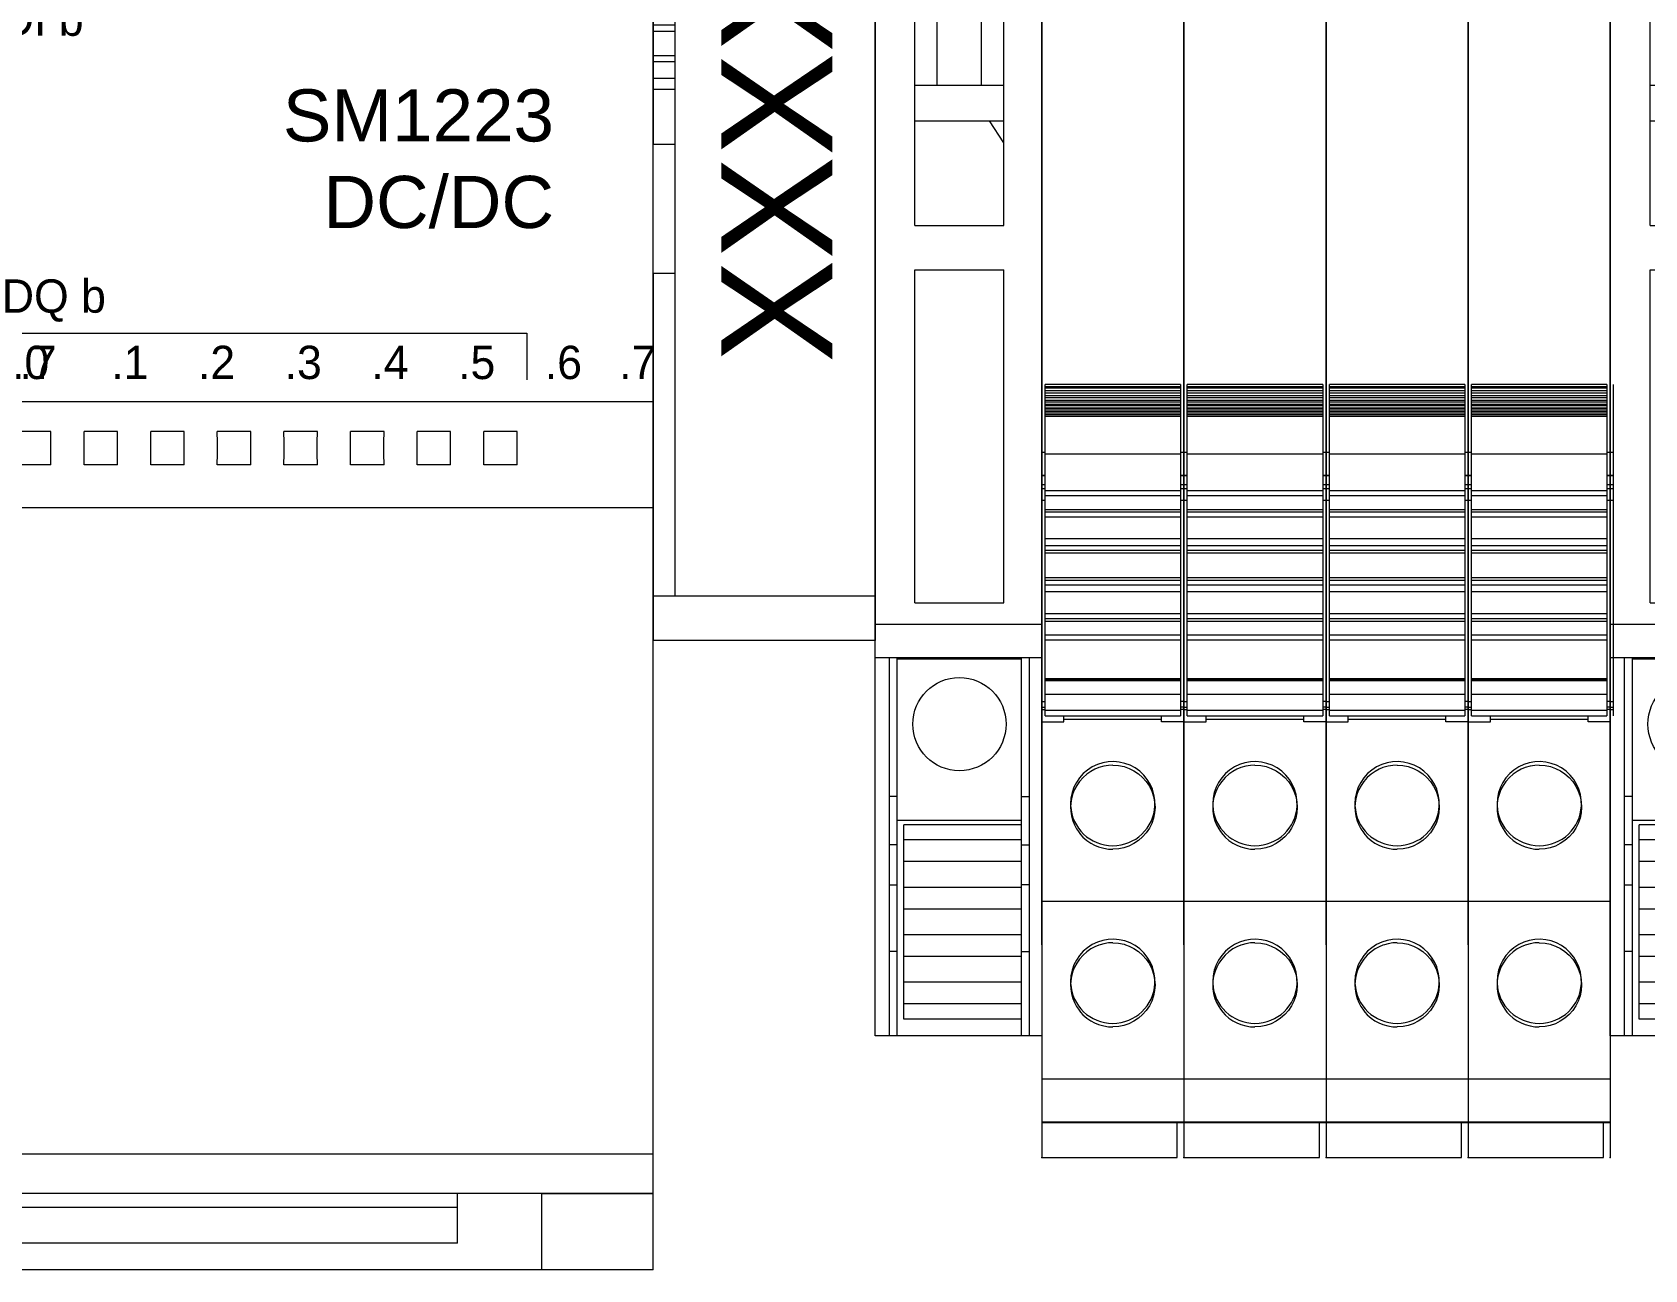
# Model space of a CAD drawing. Header units: millimetres. Extents: x 979 to 3414, y -1029 to 703.
# Drawn here: x 2128.4 to 2201, y 372.9 to 428.7 of the extents above; entities that cross this region are included whole.
import ezdxf
from ezdxf.enums import TextEntityAlignment as Align

# ---------------------------------------------------------------- set-up
doc = ezdxf.new("R2010")
doc.units = ezdxf.units.MM
doc.layers.add('eProC - L2', color=41, linetype='Continuous', lineweight=20)
doc.styles.get("Standard").update_dxf_attribs({"font": 'arial.ttf'})

# ---------------------------------------------------------------- blocks, each defined once
blk = doc.blocks.new('eProC_B1200_41')
at = {"layer": 'eProC - L2'}
for p, q in [((0, 0), (14.5, 0)), ((0, -100), (0, 0)), ((14.5, 0), (14.5, -0.157)), ((14.5, 0), (65, 0)), ((65, 0), (70, 0)), ((70, 0), (70, -0.145)), ((14.5, -0.157), (14.5, -0.577)), ((14.5, -0.577), (14.5, -1.257)), ((65.846, -0.633), (61.709, -1.01)), ((70, -0.53), (65.846, -0.633)), ((70, -0.145), (70, -0.53)), ((70, -100), (70, -0.53)), ((14.5, -1.257), (14.5, -2.197)), ((16.7, -1.2), (16.7, -2.8)), ((16.7, -1.2), (60.313, -1.2)), ((61.709, -1.01), (57.605, -1.66)), ((14.5, -2), (16.7, -2)), ((57.605, -1.66), (53.554, -2.579)), ((14.5, -2.197), (14.5, -3.394)), ((16.7, -2.8), (16.7, -3.3)), ((16.7, -2.8), (52.734, -2.8)), ((53.554, -2.579), (49.572, -3.764)), ((0, -3.434), (14.5, -3.434)), ((0, -3.435), (50.585, -3.435)), ((14.5, -3.394), (14.5, -3.434)), ((14.5, -3.434), (14.5, -3.435)), ((16.7, -3.3), (16.7, -3.435)), ((49.572, -3.764), (45.678, -5.21)), ((0, -5.21), (45.678, -5.21)), ((0, -34.315), (70, -34.315)), ((7.887, -36.248), (6.383, -36.248)), ((15.887, -36.248), (14.383, -36.248)), ((18.887, -36.248), (17.383, -36.248)), ((21.887, -36.248), (20.383, -36.248)), ((24.887, -36.248), (23.383, -36.248)), ((27.887, -36.248), (26.383, -36.248)), ((30.887, -36.248), (29.383, -36.248)), ((33.887, -36.248), (32.383, -36.248)), ((36.887, -36.248), (35.383, -36.248)), ((42.887, -36.248), (41.383, -36.248)), ((45.887, -36.248), (44.383, -36.248)), ((48.887, -36.248), (47.383, -36.248)), ((51.887, -36.248), (50.383, -36.248)), ((54.887, -36.248), (53.383, -36.248)), ((57.887, -36.248), (56.383, -36.248)), ((60.887, -36.248), (59.383, -36.248)), ((63.887, -36.248), (62.383, -36.248)), ((7.887, -37.752), (6.383, -37.752)), ((15.887, -37.752), (14.383, -37.752)), ((18.887, -37.752), (17.383, -37.752)), ((21.887, -37.752), (20.383, -37.752)), ((24.887, -37.752), (23.383, -37.752)), ((27.887, -37.752), (26.383, -37.752)), ((30.887, -37.752), (29.383, -37.752)), ((33.887, -37.752), (32.383, -37.752)), ((36.887, -37.752), (35.383, -37.752)), ((42.887, -37.752), (41.383, -37.752)), ((45.887, -37.752), (44.383, -37.752)), ((48.887, -37.752), (47.383, -37.752)), ((51.887, -37.752), (50.383, -37.752)), ((54.887, -37.752), (53.383, -37.752)), ((57.887, -37.752), (56.383, -37.752)), ((60.887, -37.752), (59.383, -37.752)), ((63.887, -37.752), (62.383, -37.752)), ((70, -39.084), (0, -39.084)), ((13.491, -40.08), (13.491, -42.17)), ((37.32, -42.17), (37.32, -40.08)), ((40.491, -40.08), (40.491, -42.17)), ((64.32, -42.17), (64.32, -40.08)), ((13.491, -42.17), (37.32, -42.17)), ((40.491, -42.17), (64.32, -42.17)), ((9.135, -47.15), (9.135, -52.85)), ((9.535, -46.75), (22.735, -46.75)), ((15.265, -53.25), (15.265, -46.75)), ((16.265, -53.25), (16.265, -46.75)), ((22.465, -47), (20.065, -47)), ((23.135, -47.15), (23.135, -52.85)), ((19.765, -47.3), (19.765, -52.7)), ((22.765, -52.7), (22.765, -47.3)), ((20.765, -51.9), (20.765, -48.1)), ((20.865, -48), (21.665, -48)), ((21.765, -48.1), (21.765, -51.9)), ((21.665, -52), (20.865, -52)), ((9.535, -53.25), (22.735, -53.25)), ((20.065, -53), (22.465, -53)), ((13.491, -59.92), (13.491, -57.83)), ((13.491, -57.83), (37.32, -57.83)), ((37.32, -57.83), (37.32, -59.92)), ((40.491, -59.92), (40.491, -57.83)), ((40.491, -57.83), (64.32, -57.83)), ((64.32, -57.83), (64.32, -59.92)), ((70, -60.916), (0, -60.916)), ((15.887, -62.248), (14.383, -62.248)), ((18.887, -62.248), (17.383, -62.248)), ((21.887, -62.248), (20.383, -62.248)), ((24.887, -62.248), (23.383, -62.248)), ((27.887, -62.248), (26.383, -62.248)), ((30.887, -62.248), (29.383, -62.248)), ((33.887, -62.248), (32.383, -62.248)), ((36.887, -62.248), (35.383, -62.248)), ((42.887, -62.248), (41.383, -62.248)), ((45.887, -62.248), (44.383, -62.248)), ((48.887, -62.248), (47.383, -62.248)), ((51.887, -62.248), (50.383, -62.248)), ((54.887, -62.248), (53.383, -62.248)), ((57.887, -62.248), (56.383, -62.248)), ((60.887, -62.248), (59.383, -62.248)), ((63.887, -62.248), (62.383, -62.248)), ((15.887, -63.752), (14.383, -63.752)), ((18.887, -63.752), (17.383, -63.752)), ((21.887, -63.752), (20.383, -63.752)), ((24.887, -63.752), (23.383, -63.752)), ((27.887, -63.752), (26.383, -63.752)), ((30.887, -63.752), (29.383, -63.752)), ((33.887, -63.752), (32.383, -63.752)), ((36.887, -63.752), (35.383, -63.752)), ((42.887, -63.752), (41.383, -63.752)), ((45.887, -63.752), (44.383, -63.752)), ((48.887, -63.752), (47.383, -63.752)), ((51.887, -63.752), (50.383, -63.752)), ((54.887, -63.752), (53.383, -63.752)), ((57.887, -63.752), (56.383, -63.752)), ((60.887, -63.752), (59.383, -63.752)), ((63.887, -63.752), (62.383, -63.752)), ((70, -65.685), (0, -65.685)), ((20.428, -96.236), (24.322, -94.79)), ((70, -94.79), (24.322, -94.79)), ((16.446, -97.421), (20.428, -96.236)), ((61.2, -97.2), (17.266, -97.2)), ((70, -96.565), (19.415, -96.565)), ((61.2, -96.7), (61.2, -96.565)), ((61.2, -97.2), (61.2, -96.7)), ((61.2, -98.8), (61.2, -97.2)), ((65, -96.566), (65, -96.565)), ((65, -96.606), (65, -96.566)), ((65, -96.566), (70, -96.566)), ((65, -100), (65, -96.606)), ((12.395, -98.34), (16.446, -97.421)), ((14.5, -97.862), (14.5, -100)), ((14.5, -97.897), (14.5, -98.796)), ((16.7, -98.8), (16.7, -97.354)), ((8.291, -98.99), (12.395, -98.34)), ((0, -99.47), (4.154, -99.367)), ((4.154, -99.367), (8.291, -98.99)), ((14.5, -98.796), (14.5, -99.447)), ((61.2, -98.8), (16.7, -98.8)), ((0, -99.47), (0, -99.855)), ((0, -99.855), (0, -100)), ((14.5, -100), (0, -100)), ((65, -100), (14.5, -100)), ((70, -100), (65, -100))]:
    blk.add_line(p, q, dxfattribs=at)
for points in [[(6.383, -37.752), (6.385, -37.253), (6.385, -36.747), (6.383, -36.248)], [(7.887, -37.752), (7.885, -37.253), (7.885, -36.747), (7.887, -36.248)], [(14.383, -37.752), (14.385, -37.253), (14.385, -36.747), (14.383, -36.248)], [(15.887, -37.752), (15.885, -37.253), (15.885, -36.747), (15.887, -36.248)], [(17.383, -37.752), (17.385, -37.253), (17.385, -36.747), (17.383, -36.248)], [(18.887, -37.752), (18.885, -37.253), (18.885, -36.747), (18.887, -36.248)], [(20.383, -37.752), (20.385, -37.253), (20.385, -36.747), (20.383, -36.248)], [(21.887, -37.752), (21.885, -37.253), (21.885, -36.747), (21.887, -36.248)], [(23.383, -37.752), (23.385, -37.253), (23.385, -36.747), (23.383, -36.248)], [(24.887, -37.752), (24.885, -37.253), (24.885, -36.747), (24.887, -36.248)], [(26.383, -37.752), (26.385, -37.253), (26.385, -36.747), (26.383, -36.248)], [(27.887, -37.752), (27.885, -37.253), (27.885, -36.747), (27.887, -36.248)], [(29.383, -37.752), (29.385, -37.253), (29.385, -36.747), (29.383, -36.248)], [(30.887, -37.752), (30.885, -37.253), (30.885, -36.747), (30.887, -36.248)], [(32.383, -37.752), (32.385, -37.253), (32.385, -36.747), (32.383, -36.248)], [(33.887, -37.752), (33.885, -37.253), (33.885, -36.747), (33.887, -36.248)], [(35.383, -37.752), (35.385, -37.253), (35.385, -36.747), (35.383, -36.248)], [(36.887, -37.752), (36.885, -37.253), (36.885, -36.747), (36.887, -36.248)], [(41.383, -37.752), (41.385, -37.253), (41.385, -36.747), (41.383, -36.248)], [(42.887, -37.752), (42.885, -37.253), (42.885, -36.747), (42.887, -36.248)], [(44.383, -37.752), (44.385, -37.253), (44.385, -36.747), (44.383, -36.248)], [(45.887, -37.752), (45.885, -37.253), (45.885, -36.747), (45.887, -36.248)], [(47.383, -37.752), (47.385, -37.253), (47.385, -36.747), (47.383, -36.248)], [(48.887, -37.752), (48.885, -37.253), (48.885, -36.747), (48.887, -36.248)], [(50.383, -37.752), (50.385, -37.253), (50.385, -36.747), (50.383, -36.248)], [(51.887, -37.752), (51.885, -37.253), (51.885, -36.747), (51.887, -36.248)], [(53.383, -37.752), (53.385, -37.253), (53.385, -36.747), (53.383, -36.248)], [(54.887, -37.752), (54.885, -37.253), (54.885, -36.747), (54.887, -36.248)], [(56.383, -37.752), (56.385, -37.253), (56.385, -36.747), (56.383, -36.248)], [(57.887, -37.752), (57.885, -37.253), (57.885, -36.747), (57.887, -36.248)], [(59.383, -37.752), (59.385, -37.253), (59.385, -36.747), (59.383, -36.248)], [(60.887, -37.752), (60.885, -37.253), (60.885, -36.747), (60.887, -36.248)], [(62.383, -37.752), (62.385, -37.253), (62.385, -36.747), (62.383, -36.248)], [(63.887, -37.752), (63.885, -37.253), (63.885, -36.747), (63.887, -36.248)], [(14.383, -63.752), (14.385, -63.253), (14.385, -62.747), (14.383, -62.248)], [(15.887, -63.752), (15.885, -63.253), (15.885, -62.747), (15.887, -62.248)], [(17.383, -63.752), (17.385, -63.253), (17.385, -62.747), (17.383, -62.248)], [(18.887, -63.752), (18.885, -63.253), (18.885, -62.747), (18.887, -62.248)], [(20.383, -63.752), (20.385, -63.253), (20.385, -62.747), (20.383, -62.248)], [(21.887, -63.752), (21.885, -63.253), (21.885, -62.747), (21.887, -62.248)], [(23.383, -63.752), (23.385, -63.253), (23.385, -62.747), (23.383, -62.248)], [(24.887, -63.752), (24.885, -63.253), (24.885, -62.747), (24.887, -62.248)], [(26.383, -63.752), (26.385, -63.253), (26.385, -62.747), (26.383, -62.248)], [(27.887, -63.752), (27.885, -63.253), (27.885, -62.747), (27.887, -62.248)], [(29.383, -63.752), (29.385, -63.253), (29.385, -62.747), (29.383, -62.248)], [(30.887, -63.752), (30.885, -63.253), (30.885, -62.747), (30.887, -62.248)], [(32.383, -63.752), (32.385, -63.253), (32.385, -62.747), (32.383, -62.248)], [(33.887, -63.752), (33.885, -63.253), (33.885, -62.747), (33.887, -62.248)], [(35.383, -63.752), (35.385, -63.253), (35.385, -62.747), (35.383, -62.248)], [(36.887, -63.752), (36.885, -63.253), (36.885, -62.747), (36.887, -62.248)], [(41.383, -63.752), (41.385, -63.253), (41.385, -62.747), (41.383, -62.248)], [(42.887, -63.752), (42.885, -63.253), (42.885, -62.747), (42.887, -62.248)], [(44.383, -63.752), (44.385, -63.253), (44.385, -62.747), (44.383, -62.248)], [(45.887, -63.752), (45.885, -63.253), (45.885, -62.747), (45.887, -62.248)], [(47.383, -63.752), (47.385, -63.253), (47.385, -62.747), (47.383, -62.248)], [(48.887, -63.752), (48.885, -63.253), (48.885, -62.747), (48.887, -62.248)], [(50.383, -63.752), (50.385, -63.253), (50.385, -62.747), (50.383, -62.248)], [(51.887, -63.752), (51.885, -63.253), (51.885, -62.747), (51.887, -62.248)], [(53.383, -63.752), (53.385, -63.253), (53.385, -62.747), (53.383, -62.248)], [(54.887, -63.752), (54.885, -63.253), (54.885, -62.747), (54.887, -62.248)], [(56.383, -63.752), (56.385, -63.253), (56.385, -62.747), (56.383, -62.248)], [(57.887, -63.752), (57.885, -63.253), (57.885, -62.747), (57.887, -62.248)], [(59.383, -63.752), (59.385, -63.253), (59.385, -62.747), (59.383, -62.248)], [(60.887, -63.752), (60.885, -63.253), (60.885, -62.747), (60.887, -62.248)], [(62.383, -63.752), (62.385, -63.253), (62.385, -62.747), (62.383, -62.248)], [(63.887, -63.752), (63.885, -63.253), (63.885, -62.747), (63.887, -62.248)]]:
    blk.add_lwpolyline(points, dxfattribs=at)
for centre, radius, start, end in [((9.535, -47.15), 0.4, 90, 180), ((20.065, -47.3), 0.3, 90, 180.00166), ((22.465, -47.3), 0.3, 0, 90), ((22.735, -47.15), 0.4, 0, 90), ((20.865, -48.1), 0.1, 90, 180), ((21.665, -48.1), 0.1, 0, 90), ((20.865, -51.9), 0.1, 180, 270), ((21.665, -51.9), 0.1, 270, 0), ((9.535, -52.85), 0.4, 180, 270), ((20.065, -52.7), 0.3, 180, 270), ((22.465, -52.7), 0.3, 270, 0), ((22.735, -52.85), 0.4, 270, 0)]:
    blk.add_arc(centre, radius, start, end, dxfattribs=at)
at = {"layer": 'eProC - L2', "char_height": 1.501, "width": 32.97259, "attachment_point": 5}
for s, insert in [('\\pxql;{\\fBahnschrift SemiLight|b0|i0|c0|p34;.0     .1    .2    .3    .4    .5    .6   .7}', (30.629, -40.833)), ('\\pxql;{\\fBahnschrift SemiLight|b0|i0|c0|p34;.0     .1    .2    .3    .4    .5    .6   .7}', (57.629, -40.833)), ('\\pxql;{\\fBahnschrift SemiLight|b0|i0|c0|p34;DI a}', (30.167, -43.695)), ('\\pxql;{\\fBahnschrift SemiLight|b0|i0|c0|p34;DI b}', (57.167, -43.695)), ('\\pxql;{\\fBahnschrift SemiLight|b0|i0|c0|p34;DQ a}', (30.167, -56.359)), ('\\pxql;{\\fBahnschrift SemiLight|b0|i0|c0|p34;DQ b}', (57.167, -56.359)), ('\\pxql;{\\fBahnschrift SemiLight|b0|i0|c0|p34;.0     .1    .2    .3    .4    .5    .6   .7}', (30.629, -59.152)), ('\\pxql;{\\fBahnschrift SemiLight|b0|i0|c0|p34;.0     .1    .2    .3    .4    .5    .6   .7}', (57.629, -59.152))]:
    blk.add_mtext(s, dxfattribs=dict(at, insert=insert))
at = {"layer": 'eProC - L2'}
blk.add_attdef('ID', (-0.606, 4.453), '', height=7, dxfattribs=at)
for tag, p in [('SMXXXX', (65.542, -49.192)), ('TIPO', (65.542, -53.09))]:
    blk.add_attdef(tag, text='', height=2.347, dxfattribs=at).set_placement(p, align=Align.RIGHT)
blk = doc.blocks.new('eProC_Z_EK1+I-RE1')
at = {"layer": 'eProC - L2'}
for p, q in [((0, 0), (0, -20.65)), ((10, 0), (0, 0)), ((10, 0), (10, -43)), ((0, -1), (8.5, -1)), ((8.5, -2.2), (8.5, -1)), ((10, -2.2), (0, -2.2)), ((0, -4.2), (1, -4.2)), ((1, -4.591), (0, -4.591)), ((1, -5.091), (0, -5.091)), ((1, -5.838), (0, -5.838)), ((1, -6.114), (0, -6.114)), ((1, -7.214), (0, -7.214)), ((1, -7.489), (0, -7.489)), ((1, -8.989), (0, -8.989)), ((1, -9.265), (0, -9.265)), ((1, -10.365), (0, -10.365)), ((1, -10.64), (0, -10.64)), ((1, -12.14), (0, -12.14)), ((1, -12.416), (0, -12.416)), ((1, -13.516), (0, -13.516)), ((1, -13.791), (0, -13.791)), ((1, -15.291), (0, -15.291)), ((1, -15.567), (0, -15.567)), ((1, -16.667), (0, -16.667)), ((1, -16.942), (0, -16.942)), ((1, -17.691), (0, -17.691)), ((1, -18.191), (0, -18.191)), ((0, -20.65), (1, -20.65)), ((1, -26.45), (1, -20.65)), ((0, -26.45), (0, -43)), ((0, -26.45), (1, -26.45)), ((10, -41), (0, -41)), ((10, -43), (0, -43))]:
    blk.add_line(p, q, dxfattribs=at)
blk.add_lwpolyline([(10, -41), (1, -41), (1, -2.2), (10, -2.2)], close=True, dxfattribs=at)
blk.add_attdef('XXXX.X', text='', height=5, rotation=90, dxfattribs=at).set_placement((8.072, -21.183), align=Align.CENTER)
blk = doc.blocks.new('eProC_Z_BPSN-SI-520')
at = {"layer": 'eProC - L2'}
for p, q in [((0.794, -6.05), (0.794, -0.749)), ((0.794, -0.749), (3.794, -0.749)), ((0.794, -1.131), (3.794, -1.131)), ((6.794, -0.749), (3.794, -0.749)), ((6.794, -1.131), (3.794, -1.131)), ((6.794, -6.05), (6.794, -0.749)), ((0.794, -2.594), (3.794, -2.594)), ((6.794, -2.594), (3.794, -2.594)), ((0.794, -3.358), (3.794, -3.358)), ((6.794, -3.358), (3.794, -3.358)), ((0.794, -4.822), (3.794, -4.822)), ((6.794, -4.822), (3.794, -4.822)), ((0.794, -5.585), (3.794, -5.585)), ((6.794, -5.585), (3.794, -5.585)), ((7.5, -6.05), (0, -6.05)), ((7.5, -11.996), (0, -11.996)), ((1.794, -42.11), (1.794, -21.11)), ((1.794, -21.11), (5.794, -21.11)), ((5.794, -42.11), (5.794, -21.11)), ((1.794, -27.11), (5.794, -27.11)), ((2.794, -35.795), (2.794, -27.11)), ((4.794, -35.795), (4.794, -27.11)), ((1.794, -35.795), (5.794, -35.795)), ((1.794, -37.396), (5.794, -37.396)), ((5.794, -38.389), (5.144, -37.396)), ((1.794, -42.11), (5.794, -42.11)), ((1.794, -59.11), (1.794, -44.11)), ((1.794, -44.11), (5.794, -44.11)), ((5.794, -59.11), (5.794, -44.11)), ((1.794, -59.11), (5.794, -59.11)), ((7.5, -60.072), (0, -60.072)), ((7.5, -61.577), (0, -61.577)), ((0.644, -78.601), (0.644, -61.577)), ((0.994, -78.601), (0.994, -61.577)), ((6.594, -61.647), (0.994, -61.647)), ((6.594, -78.601), (6.594, -61.577)), ((6.944, -78.601), (6.944, -61.577)), ((0.994, -67.83), (0.644, -67.83)), ((6.594, -67.83), (6.944, -67.83)), ((6.594, -68.91), (0.994, -68.91)), ((1.294, -77.853), (1.294, -69.103)), ((6.594, -69.103), (1.294, -69.103)), ((0.994, -70.001), (0.644, -70.001)), ((6.594, -69.783), (1.294, -69.783)), ((6.594, -70.001), (6.944, -70.001)), ((6.594, -70.757), (1.294, -70.757)), ((0.644, -71.801), (0.994, -71.801)), ((6.944, -71.801), (6.594, -71.801)), ((6.594, -71.919), (1.294, -71.919)), ((6.594, -72.893), (1.294, -72.893)), ((6.594, -74.054), (1.294, -74.054)), ((0.994, -74.801), (0.644, -74.801)), ((6.594, -75.029), (1.294, -75.029)), ((6.594, -74.801), (6.944, -74.801)), ((6.594, -76.19), (1.294, -76.19)), ((6.594, -77.165), (1.294, -77.165)), ((6.594, -77.853), (1.294, -77.853)), ((6.594, -78.601), (0.994, -78.601))]:
    blk.add_line(p, q, dxfattribs=at)
blk.add_lwpolyline([(0, 0), (7.5, 0), (7.5, -78.601), (0, -78.601)], close=True, dxfattribs=at)
for centre in [(3.794, -14.89), (3.794, -64.565)]:
    blk.add_circle(centre, 2.1, dxfattribs=at)

msp = doc.modelspace()

# ---------------------------------------------------------------- linework, layer by layer
at = {"layer": 'eProC - L2'}
for p, q in [((2180.243, 467.559), (2180.243, 379.581)), ((2186.643, 467.559), (2186.643, 379.581)), ((2193.043, 467.559), (2193.043, 379.581)), ((2199.443, 467.559), (2199.443, 379.581)), ((2173.843, 387.581), (2173.843, 436.848)), ((2180.243, 387.581), (2180.243, 436.848)), ((2186.643, 387.581), (2186.643, 436.848)), ((2193.043, 387.581), (2193.043, 436.848)), ((2199.443, 387.581), (2199.443, 436.848)), ((2180.093, 412.82), (2173.993, 412.82)), ((2173.993, 397.886), (2173.993, 412.82)), ((2180.093, 412.807), (2173.993, 412.807)), ((2180.093, 412.715), (2173.993, 412.715)), ((2180.093, 412.649), (2173.993, 412.649)), ((2180.093, 412.52), (2173.993, 412.52)), ((2180.093, 412.42), (2173.993, 412.42)), ((2180.093, 412.82), (2180.093, 397.886)), ((2186.493, 412.82), (2180.393, 412.82)), ((2180.393, 397.886), (2180.393, 412.82)), ((2186.493, 412.807), (2180.393, 412.807)), ((2186.493, 412.715), (2180.393, 412.715)), ((2186.493, 412.649), (2180.393, 412.649)), ((2186.493, 412.52), (2180.393, 412.52)), ((2186.493, 412.42), (2180.393, 412.42)), ((2186.493, 412.82), (2186.493, 397.886)), ((2192.893, 412.82), (2186.793, 412.82)), ((2186.793, 397.886), (2186.793, 412.82)), ((2192.893, 412.807), (2186.793, 412.807)), ((2192.893, 412.715), (2186.793, 412.715)), ((2192.893, 412.649), (2186.793, 412.649)), ((2192.893, 412.52), (2186.793, 412.52)), ((2192.893, 412.42), (2186.793, 412.42)), ((2192.893, 412.82), (2192.893, 397.886)), ((2199.293, 412.82), (2193.193, 412.82)), ((2193.193, 397.886), (2193.193, 412.82)), ((2199.293, 412.807), (2193.193, 412.807)), ((2199.293, 412.715), (2193.193, 412.715)), ((2199.293, 412.649), (2193.193, 412.649)), ((2199.293, 412.52), (2193.193, 412.52)), ((2199.293, 412.42), (2193.193, 412.42)), ((2199.293, 412.82), (2199.293, 397.886)), ((2199.593, 397.886), (2199.593, 412.82)), ((2180.093, 412.298), (2173.993, 412.298)), ((2180.093, 412.21), (2173.993, 412.21)), ((2180.093, 412.096), (2173.993, 412.096)), ((2180.093, 412.019), (2173.993, 412.019)), ((2180.093, 411.912), (2173.993, 411.912)), ((2180.093, 411.848), (2173.993, 411.848)), ((2180.093, 411.749), (2173.993, 411.749)), ((2180.093, 411.698), (2173.993, 411.698)), ((2186.493, 412.298), (2180.393, 412.298)), ((2186.493, 412.21), (2180.393, 412.21)), ((2186.493, 412.096), (2180.393, 412.096)), ((2186.493, 412.019), (2180.393, 412.019)), ((2186.493, 411.912), (2180.393, 411.912)), ((2186.493, 411.848), (2180.393, 411.848)), ((2186.493, 411.749), (2180.393, 411.749)), ((2186.493, 411.698), (2180.393, 411.698)), ((2192.893, 412.298), (2186.793, 412.298)), ((2192.893, 412.21), (2186.793, 412.21)), ((2192.893, 412.096), (2186.793, 412.096)), ((2192.893, 412.019), (2186.793, 412.019)), ((2192.893, 411.912), (2186.793, 411.912)), ((2192.893, 411.848), (2186.793, 411.848)), ((2192.893, 411.749), (2186.793, 411.749)), ((2192.893, 411.698), (2186.793, 411.698)), ((2199.293, 412.298), (2193.193, 412.298)), ((2199.293, 412.21), (2193.193, 412.21)), ((2199.293, 412.096), (2193.193, 412.096)), ((2199.293, 412.019), (2193.193, 412.019)), ((2199.293, 411.912), (2193.193, 411.912)), ((2199.293, 411.848), (2193.193, 411.848)), ((2199.293, 411.749), (2193.193, 411.749)), ((2199.293, 411.698), (2193.193, 411.698)), ((2180.093, 411.606), (2173.993, 411.606)), ((2180.093, 411.568), (2173.993, 411.568)), ((2180.093, 411.483), (2173.993, 411.483)), ((2180.093, 411.459), (2173.993, 411.459)), ((2180.093, 411.382), (2173.993, 411.382)), ((2180.093, 411.365), (2173.993, 411.365)), ((2186.493, 411.606), (2180.393, 411.606)), ((2186.493, 411.568), (2180.393, 411.568)), ((2186.493, 411.483), (2180.393, 411.483)), ((2186.493, 411.459), (2180.393, 411.459)), ((2186.493, 411.382), (2180.393, 411.382)), ((2186.493, 411.365), (2180.393, 411.365)), ((2192.893, 411.606), (2186.793, 411.606)), ((2192.893, 411.568), (2186.793, 411.568)), ((2192.893, 411.483), (2186.793, 411.483)), ((2192.893, 411.459), (2186.793, 411.459)), ((2192.893, 411.382), (2186.793, 411.382)), ((2192.893, 411.365), (2186.793, 411.365)), ((2199.293, 411.606), (2193.193, 411.606)), ((2199.293, 411.568), (2193.193, 411.568)), ((2199.293, 411.483), (2193.193, 411.483)), ((2199.293, 411.459), (2193.193, 411.459)), ((2199.293, 411.382), (2193.193, 411.382)), ((2199.293, 411.365), (2193.193, 411.365)), ((2173.843, 409.77), (2173.993, 409.77)), ((2173.993, 409.684), (2180.093, 409.684)), ((2180.093, 409.77), (2180.243, 409.77)), ((2180.243, 409.77), (2180.393, 409.77)), ((2180.393, 409.684), (2186.493, 409.684)), ((2186.493, 409.77), (2186.643, 409.77)), ((2186.643, 409.77), (2186.793, 409.77)), ((2186.793, 409.684), (2192.893, 409.684)), ((2192.893, 409.77), (2193.043, 409.77)), ((2193.043, 409.77), (2193.193, 409.77)), ((2193.193, 409.684), (2199.293, 409.684)), ((2199.293, 409.77), (2199.443, 409.77)), ((2199.443, 409.77), (2199.593, 409.77)), ((2173.993, 408.714), (2173.843, 408.714)), ((2173.843, 408.711), (2173.993, 408.711)), ((2173.843, 408.311), (2173.993, 408.311)), ((2173.843, 408.132), (2173.993, 408.132)), ((2180.093, 408.02), (2173.993, 408.02)), ((2180.243, 408.714), (2180.093, 408.714)), ((2180.093, 408.711), (2180.243, 408.711)), ((2180.093, 408.311), (2180.243, 408.311)), ((2180.093, 408.132), (2180.243, 408.132)), ((2180.393, 408.714), (2180.243, 408.714)), ((2180.243, 408.711), (2180.393, 408.711)), ((2180.243, 408.311), (2180.393, 408.311)), ((2180.243, 408.132), (2180.393, 408.132)), ((2186.493, 408.02), (2180.393, 408.02)), ((2186.643, 408.714), (2186.493, 408.714)), ((2186.493, 408.711), (2186.643, 408.711)), ((2186.493, 408.311), (2186.643, 408.311)), ((2186.493, 408.132), (2186.643, 408.132)), ((2186.793, 408.714), (2186.643, 408.714)), ((2186.643, 408.711), (2186.793, 408.711)), ((2186.643, 408.311), (2186.793, 408.311)), ((2186.643, 408.132), (2186.793, 408.132)), ((2192.893, 408.02), (2186.793, 408.02)), ((2193.043, 408.714), (2192.893, 408.714)), ((2192.893, 408.711), (2193.043, 408.711)), ((2192.893, 408.311), (2193.043, 408.311)), ((2192.893, 408.132), (2193.043, 408.132)), ((2193.193, 408.714), (2193.043, 408.714)), ((2193.043, 408.711), (2193.193, 408.711)), ((2193.043, 408.311), (2193.193, 408.311)), ((2193.043, 408.132), (2193.193, 408.132)), ((2199.293, 408.02), (2193.193, 408.02)), ((2199.443, 408.714), (2199.293, 408.714)), ((2199.293, 408.711), (2199.443, 408.711)), ((2199.293, 408.311), (2199.443, 408.311)), ((2199.293, 408.132), (2199.443, 408.132)), ((2199.593, 408.714), (2199.443, 408.714)), ((2199.443, 408.711), (2199.593, 408.711)), ((2199.443, 408.311), (2199.593, 408.311)), ((2199.443, 408.132), (2199.593, 408.132)), ((2173.843, 407.601), (2173.993, 407.601)), ((2173.993, 407.82), (2180.093, 407.82)), ((2180.093, 407.601), (2180.243, 407.601)), ((2180.243, 407.601), (2180.393, 407.601)), ((2180.393, 407.82), (2186.493, 407.82)), ((2186.493, 407.601), (2186.643, 407.601)), ((2186.643, 407.601), (2186.793, 407.601)), ((2186.793, 407.82), (2192.893, 407.82)), ((2192.893, 407.601), (2193.043, 407.601)), ((2193.043, 407.601), (2193.193, 407.601)), ((2193.193, 407.82), (2199.293, 407.82)), ((2199.293, 407.601), (2199.443, 407.601)), ((2199.443, 407.601), (2199.593, 407.601)), ((2173.993, 407.178), (2180.093, 407.178)), ((2173.993, 407.083), (2180.093, 407.083)), ((2180.093, 406.845), (2173.993, 406.845)), ((2180.393, 407.178), (2186.493, 407.178)), ((2180.393, 407.083), (2186.493, 407.083)), ((2186.493, 406.845), (2180.393, 406.845)), ((2186.793, 407.178), (2192.893, 407.178)), ((2186.793, 407.083), (2192.893, 407.083)), ((2192.893, 406.845), (2186.793, 406.845)), ((2193.193, 407.178), (2199.293, 407.178)), ((2193.193, 407.083), (2199.293, 407.083)), ((2199.293, 406.845), (2193.193, 406.845)), ((2180.093, 405.87), (2173.993, 405.87)), ((2186.493, 405.87), (2180.393, 405.87)), ((2192.893, 405.87), (2186.793, 405.87)), ((2199.293, 405.87), (2193.193, 405.87)), ((2173.993, 405.57), (2180.093, 405.57)), ((2180.093, 405.333), (2173.993, 405.333)), ((2173.993, 405.237), (2180.093, 405.237)), ((2180.393, 405.57), (2186.493, 405.57)), ((2186.493, 405.333), (2180.393, 405.333)), ((2180.393, 405.237), (2186.493, 405.237)), ((2186.793, 405.57), (2192.893, 405.57)), ((2192.893, 405.333), (2186.793, 405.333)), ((2186.793, 405.237), (2192.893, 405.237)), ((2193.193, 405.57), (2199.293, 405.57)), ((2199.293, 405.333), (2193.193, 405.333)), ((2193.193, 405.237), (2199.293, 405.237)), ((2180.093, 404.103), (2173.993, 404.103)), ((2173.993, 404.008), (2180.093, 404.008)), ((2180.093, 403.77), (2173.993, 403.77)), ((2186.493, 404.103), (2180.393, 404.103)), ((2180.393, 404.008), (2186.493, 404.008)), ((2186.493, 403.77), (2180.393, 403.77)), ((2192.893, 404.103), (2186.793, 404.103)), ((2186.793, 404.008), (2192.893, 404.008)), ((2192.893, 403.77), (2186.793, 403.77)), ((2199.293, 404.103), (2193.193, 404.103)), ((2193.193, 404.008), (2199.293, 404.008)), ((2199.293, 403.77), (2193.193, 403.77)), ((2180.093, 403.47), (2173.993, 403.47)), ((2186.493, 403.47), (2180.393, 403.47)), ((2192.893, 403.47), (2186.793, 403.47)), ((2199.293, 403.47), (2193.193, 403.47)), ((2173.993, 402.495), (2180.093, 402.495)), ((2180.093, 402.258), (2173.993, 402.258)), ((2180.393, 402.495), (2186.493, 402.495)), ((2186.493, 402.258), (2180.393, 402.258)), ((2186.793, 402.495), (2192.893, 402.495)), ((2192.893, 402.258), (2186.793, 402.258)), ((2193.193, 402.495), (2199.293, 402.495)), ((2199.293, 402.258), (2193.193, 402.258)), ((2173.993, 402.162), (2180.093, 402.162)), ((2180.093, 401.52), (2173.993, 401.52)), ((2180.393, 402.162), (2186.493, 402.162)), ((2186.493, 401.52), (2180.393, 401.52)), ((2186.793, 402.162), (2192.893, 402.162)), ((2192.893, 401.52), (2186.793, 401.52)), ((2193.193, 402.162), (2199.293, 402.162)), ((2199.293, 401.52), (2193.193, 401.52)), ((2173.993, 401.32), (2180.093, 401.32)), ((2180.393, 401.32), (2186.493, 401.32)), ((2186.793, 401.32), (2192.893, 401.32)), ((2193.193, 401.32), (2199.293, 401.32)), ((2180.093, 399.558), (2173.993, 399.558)), ((2180.093, 399.532), (2173.993, 399.532)), ((2180.093, 399.462), (2173.993, 399.462)), ((2186.493, 399.558), (2180.393, 399.558)), ((2186.493, 399.532), (2180.393, 399.532)), ((2186.493, 399.462), (2180.393, 399.462)), ((2192.893, 399.558), (2186.793, 399.558)), ((2192.893, 399.532), (2186.793, 399.532)), ((2192.893, 399.462), (2186.793, 399.462)), ((2199.293, 399.558), (2193.193, 399.558)), ((2199.293, 399.532), (2193.193, 399.532)), ((2199.293, 399.462), (2193.193, 399.462)), ((2180.093, 398.857), (2173.993, 398.857)), ((2186.493, 398.857), (2180.393, 398.857)), ((2192.893, 398.857), (2186.793, 398.857)), ((2199.293, 398.857), (2193.193, 398.857)), ((2173.843, 398.545), (2173.993, 398.545)), ((2173.843, 398.279), (2173.993, 398.279)), ((2173.843, 398.18), (2173.993, 398.18)), ((2180.093, 398.13), (2173.993, 398.13)), ((2173.993, 397.886), (2180.093, 397.886)), ((2174.843, 397.621), (2174.843, 397.886)), ((2179.243, 397.621), (2179.243, 397.886)), ((2180.243, 398.545), (2180.093, 398.545)), ((2180.243, 398.279), (2180.093, 398.279)), ((2180.243, 398.18), (2180.093, 398.18)), ((2180.243, 398.545), (2180.393, 398.545)), ((2180.243, 398.279), (2180.393, 398.279)), ((2180.243, 398.18), (2180.393, 398.18)), ((2186.493, 398.13), (2180.393, 398.13)), ((2180.393, 397.886), (2186.493, 397.886)), ((2181.243, 397.621), (2181.243, 397.886)), ((2185.643, 397.621), (2185.643, 397.886)), ((2186.643, 398.545), (2186.493, 398.545)), ((2186.643, 398.279), (2186.493, 398.279)), ((2186.643, 398.18), (2186.493, 398.18)), ((2186.643, 398.545), (2186.793, 398.545)), ((2186.643, 398.279), (2186.793, 398.279)), ((2186.643, 398.18), (2186.793, 398.18)), ((2192.893, 398.13), (2186.793, 398.13)), ((2186.793, 397.886), (2192.893, 397.886)), ((2187.643, 397.621), (2187.643, 397.886)), ((2192.043, 397.621), (2192.043, 397.886)), ((2193.043, 398.545), (2192.893, 398.545)), ((2193.043, 398.279), (2192.893, 398.279)), ((2193.043, 398.18), (2192.893, 398.18)), ((2193.043, 398.545), (2193.193, 398.545)), ((2193.043, 398.279), (2193.193, 398.279)), ((2193.043, 398.18), (2193.193, 398.18)), ((2199.293, 398.13), (2193.193, 398.13)), ((2193.193, 397.886), (2199.293, 397.886)), ((2194.043, 397.621), (2194.043, 397.886)), ((2198.443, 397.621), (2198.443, 397.886)), ((2199.443, 398.545), (2199.293, 398.545)), ((2199.443, 398.279), (2199.293, 398.279)), ((2199.443, 398.18), (2199.293, 398.18)), ((2199.443, 398.545), (2199.593, 398.545)), ((2199.443, 398.279), (2199.593, 398.279)), ((2199.443, 398.18), (2199.593, 398.18)), ((2173.843, 397.621), (2174.843, 397.621)), ((2179.243, 397.721), (2174.843, 397.721)), ((2180.243, 397.621), (2179.243, 397.621)), ((2180.243, 397.621), (2181.243, 397.621)), ((2185.643, 397.721), (2181.243, 397.721)), ((2186.643, 397.621), (2185.643, 397.621)), ((2186.643, 397.621), (2187.643, 397.621)), ((2192.043, 397.721), (2187.643, 397.721)), ((2193.043, 397.621), (2192.043, 397.621)), ((2193.043, 397.621), (2194.043, 397.621)), ((2198.443, 397.721), (2194.043, 397.721)), ((2199.443, 397.621), (2198.443, 397.621)), ((2175.143, 393.936), (2175.143, 393.774)), ((2178.943, 393.774), (2178.943, 393.936)), ((2181.543, 393.936), (2181.543, 393.774)), ((2185.343, 393.774), (2185.343, 393.936)), ((2187.943, 393.936), (2187.943, 393.774)), ((2191.743, 393.774), (2191.743, 393.936)), ((2194.343, 393.936), (2194.343, 393.774)), ((2198.143, 393.774), (2198.143, 393.936)), ((2180.243, 389.533), (2173.843, 389.533)), ((2186.643, 389.533), (2180.243, 389.533)), ((2193.043, 389.533), (2186.643, 389.533)), ((2199.443, 389.533), (2193.043, 389.533)), ((2173.843, 387.601), (2173.843, 387.582)), ((2173.843, 387.582), (2173.843, 379.581)), ((2180.243, 387.601), (2180.243, 387.582)), ((2180.243, 387.582), (2180.243, 379.581)), ((2186.643, 387.601), (2186.643, 387.582)), ((2186.643, 387.582), (2186.643, 379.581)), ((2193.043, 387.601), (2193.043, 387.582)), ((2193.043, 387.582), (2193.043, 379.581)), ((2199.443, 387.601), (2199.443, 387.582)), ((2199.443, 387.582), (2199.443, 379.581)), ((2175.143, 385.936), (2175.143, 385.774)), ((2178.943, 385.774), (2178.943, 385.936)), ((2181.543, 385.936), (2181.543, 385.774)), ((2185.343, 385.774), (2185.343, 385.936)), ((2187.943, 385.936), (2187.943, 385.774)), ((2191.743, 385.774), (2191.743, 385.936)), ((2194.343, 385.936), (2194.343, 385.774)), ((2198.143, 385.774), (2198.143, 385.936)), ((2173.843, 384.124), (2173.843, 384.127)), ((2180.243, 384.124), (2180.243, 384.127)), ((2186.643, 384.124), (2186.643, 384.127)), ((2193.043, 384.124), (2193.043, 384.127)), ((2199.443, 384.124), (2199.443, 384.127)), ((2173.843, 383.77), (2173.843, 379.87)), ((2180.243, 383.77), (2180.243, 379.87)), ((2186.643, 383.77), (2186.643, 379.87)), ((2193.043, 383.77), (2193.043, 379.87)), ((2199.443, 383.77), (2199.443, 379.87)), ((2180.243, 381.533), (2173.843, 381.533)), ((2186.643, 381.533), (2180.243, 381.533)), ((2193.043, 381.533), (2186.643, 381.533)), ((2199.443, 381.533), (2193.043, 381.533)), ((2180.243, 379.588), (2173.843, 379.588)), ((2180.243, 379.583), (2173.843, 379.583)), ((2173.843, 379.581), (2180.243, 379.581)), ((2173.843, 379.578), (2173.843, 378.008)), ((2179.943, 378.008), (2179.943, 379.581)), ((2186.643, 379.588), (2180.243, 379.588)), ((2186.643, 379.583), (2180.243, 379.583)), ((2180.243, 379.581), (2186.643, 379.581)), ((2180.243, 379.578), (2180.243, 378.008)), ((2186.343, 378.008), (2186.343, 379.581)), ((2193.043, 379.588), (2186.643, 379.588)), ((2193.043, 379.583), (2186.643, 379.583)), ((2186.643, 379.581), (2193.043, 379.581)), ((2186.643, 379.578), (2186.643, 378.008)), ((2192.743, 378.008), (2192.743, 379.581)), ((2199.443, 379.588), (2193.043, 379.588)), ((2199.443, 379.583), (2193.043, 379.583)), ((2193.043, 379.581), (2199.443, 379.581)), ((2193.043, 379.578), (2193.043, 378.008)), ((2199.143, 378.008), (2199.143, 379.581)), ((2199.443, 379.578), (2199.443, 378.008)), ((2173.843, 378.01), (2179.943, 378.01)), ((2173.843, 378.008), (2179.943, 378.008)), ((2180.243, 378.01), (2186.343, 378.01)), ((2180.243, 378.008), (2186.343, 378.008)), ((2186.643, 378.01), (2192.743, 378.01)), ((2186.643, 378.008), (2192.743, 378.008)), ((2193.043, 378.01), (2199.143, 378.01)), ((2193.043, 378.008), (2199.143, 378.008))]:
    msp.add_line(p, q, dxfattribs=at)
for points in [[(2177.043, 395.673), (2176.849, 395.663), (2176.636, 395.629), (2176.408, 395.563), (2176.23, 395.49), (2176.051, 395.393), (2175.873, 395.269), (2175.702, 395.118), (2175.545, 394.941), (2175.418, 394.758), (2175.32, 394.575), (2175.248, 394.395), (2175.184, 394.169), (2175.152, 393.961), (2175.143, 393.777), (2175.143, 393.774)], [(2177.043, 395.673), (2177.302, 395.653), (2177.548, 395.604), (2177.779, 395.526), (2177.995, 395.419), (2178.197, 395.282), (2178.385, 395.116), (2178.55, 394.928), (2178.688, 394.723), (2178.798, 394.5), (2178.878, 394.264), (2178.927, 394.022), (2178.943, 393.774), (2178.943, 393.774)], [(2183.443, 395.673), (2183.249, 395.663), (2183.036, 395.629), (2182.808, 395.563), (2182.63, 395.49), (2182.451, 395.393), (2182.273, 395.269), (2182.102, 395.118), (2181.945, 394.941), (2181.818, 394.758), (2181.72, 394.575), (2181.648, 394.395), (2181.584, 394.169), (2181.552, 393.961), (2181.543, 393.777), (2181.543, 393.774)], [(2183.443, 395.673), (2183.702, 395.653), (2183.948, 395.604), (2184.179, 395.526), (2184.395, 395.419), (2184.597, 395.282), (2184.785, 395.116), (2184.95, 394.928), (2185.088, 394.723), (2185.198, 394.5), (2185.278, 394.264), (2185.327, 394.022), (2185.343, 393.774), (2185.343, 393.774)], [(2189.843, 395.673), (2189.649, 395.663), (2189.436, 395.629), (2189.208, 395.563), (2189.03, 395.49), (2188.851, 395.393), (2188.673, 395.269), (2188.502, 395.118), (2188.345, 394.941), (2188.218, 394.758), (2188.12, 394.575), (2188.048, 394.395), (2187.984, 394.169), (2187.952, 393.961), (2187.943, 393.777), (2187.943, 393.774)], [(2189.843, 395.673), (2190.102, 395.653), (2190.348, 395.604), (2190.579, 395.526), (2190.795, 395.419), (2190.997, 395.282), (2191.185, 395.116), (2191.35, 394.928), (2191.488, 394.723), (2191.598, 394.5), (2191.678, 394.264), (2191.727, 394.022), (2191.743, 393.774), (2191.743, 393.774)], [(2196.243, 395.673), (2196.049, 395.663), (2195.836, 395.629), (2195.608, 395.563), (2195.43, 395.49), (2195.251, 395.393), (2195.073, 395.269), (2194.902, 395.118), (2194.745, 394.941), (2194.618, 394.758), (2194.52, 394.575), (2194.448, 394.395), (2194.384, 394.169), (2194.352, 393.961), (2194.343, 393.777), (2194.343, 393.774)], [(2196.243, 395.673), (2196.502, 395.653), (2196.748, 395.604), (2196.979, 395.526), (2197.195, 395.419), (2197.397, 395.282), (2197.585, 395.116), (2197.75, 394.928), (2197.888, 394.723), (2197.998, 394.5), (2198.078, 394.264), (2198.127, 394.022), (2198.143, 393.774), (2198.143, 393.774)], [(2175.143, 393.774), (2175.151, 393.599), (2175.181, 393.395), (2175.242, 393.169), (2175.314, 392.988), (2175.412, 392.802), (2175.494, 392.677), (2175.59, 392.554), (2175.701, 392.435), (2175.871, 392.285), (2176.047, 392.163), (2176.226, 392.067), (2176.403, 391.994), (2176.632, 391.928), (2176.846, 391.894), (2177.043, 391.884)], [(2178.943, 393.774), (2178.927, 393.526), (2178.879, 393.284), (2178.798, 393.049), (2178.688, 392.827), (2178.551, 392.623), (2178.386, 392.437), (2178.198, 392.273), (2177.992, 392.136), (2177.77, 392.028), (2177.535, 391.948), (2177.314, 391.905), (2177.043, 391.884)], [(2181.543, 393.774), (2181.551, 393.599), (2181.581, 393.395), (2181.642, 393.169), (2181.714, 392.988), (2181.812, 392.802), (2181.894, 392.677), (2181.99, 392.554), (2182.101, 392.435), (2182.271, 392.285), (2182.447, 392.163), (2182.626, 392.067), (2182.803, 391.994), (2183.032, 391.928), (2183.246, 391.894), (2183.443, 391.884)], [(2185.343, 393.774), (2185.327, 393.526), (2185.279, 393.284), (2185.198, 393.049), (2185.088, 392.827), (2184.951, 392.623), (2184.786, 392.437), (2184.598, 392.273), (2184.392, 392.136), (2184.17, 392.028), (2183.935, 391.948), (2183.714, 391.905), (2183.443, 391.884)], [(2187.943, 393.774), (2187.951, 393.599), (2187.981, 393.395), (2188.042, 393.169), (2188.114, 392.988), (2188.212, 392.802), (2188.294, 392.677), (2188.39, 392.554), (2188.501, 392.435), (2188.671, 392.285), (2188.847, 392.163), (2189.026, 392.067), (2189.203, 391.994), (2189.432, 391.928), (2189.646, 391.894), (2189.843, 391.884)], [(2191.743, 393.774), (2191.727, 393.526), (2191.679, 393.284), (2191.598, 393.049), (2191.488, 392.827), (2191.351, 392.623), (2191.186, 392.437), (2190.998, 392.273), (2190.792, 392.136), (2190.57, 392.028), (2190.335, 391.948), (2190.114, 391.905), (2189.843, 391.884)], [(2194.343, 393.774), (2194.351, 393.599), (2194.381, 393.395), (2194.442, 393.169), (2194.514, 392.988), (2194.612, 392.802), (2194.694, 392.677), (2194.79, 392.554), (2194.901, 392.435), (2195.071, 392.285), (2195.247, 392.163), (2195.426, 392.067), (2195.603, 391.994), (2195.832, 391.928), (2196.046, 391.894), (2196.243, 391.884)], [(2198.143, 393.774), (2198.127, 393.526), (2198.079, 393.284), (2197.998, 393.049), (2197.888, 392.827), (2197.751, 392.623), (2197.586, 392.437), (2197.398, 392.273), (2197.192, 392.136), (2196.97, 392.028), (2196.735, 391.948), (2196.514, 391.905), (2196.243, 391.884)], [(2176.472, 387.585), (2176.408, 387.563), (2176.23, 387.49), (2176.051, 387.393), (2175.873, 387.269), (2175.702, 387.118), (2175.545, 386.941), (2175.418, 386.758), (2175.32, 386.575), (2175.248, 386.395), (2175.184, 386.169), (2175.152, 385.961), (2175.143, 385.777), (2175.143, 385.774)], [(2177.043, 387.673), (2176.849, 387.663), (2176.636, 387.629), (2176.472, 387.585)], [(2177.043, 387.673), (2177.302, 387.653), (2177.548, 387.604), (2177.617, 387.584)], [(2177.617, 387.584), (2177.779, 387.526), (2177.995, 387.419), (2178.197, 387.282), (2178.385, 387.116), (2178.55, 386.928), (2178.688, 386.723), (2178.798, 386.5), (2178.878, 386.264), (2178.927, 386.022), (2178.943, 385.774), (2178.943, 385.774)], [(2182.872, 387.585), (2182.808, 387.563), (2182.63, 387.49), (2182.451, 387.393), (2182.273, 387.269), (2182.102, 387.118), (2181.945, 386.941), (2181.818, 386.758), (2181.72, 386.575), (2181.648, 386.395), (2181.584, 386.169), (2181.552, 385.961), (2181.543, 385.777), (2181.543, 385.774)], [(2183.443, 387.673), (2183.249, 387.663), (2183.036, 387.629), (2182.872, 387.585)], [(2183.443, 387.673), (2183.702, 387.653), (2183.948, 387.604), (2184.017, 387.584)], [(2184.017, 387.584), (2184.179, 387.526), (2184.395, 387.419), (2184.597, 387.282), (2184.785, 387.116), (2184.95, 386.928), (2185.088, 386.723), (2185.198, 386.5), (2185.278, 386.264), (2185.327, 386.022), (2185.343, 385.774), (2185.343, 385.774)], [(2189.272, 387.585), (2189.208, 387.563), (2189.03, 387.49), (2188.851, 387.393), (2188.673, 387.269), (2188.502, 387.118), (2188.345, 386.941), (2188.218, 386.758), (2188.12, 386.575), (2188.048, 386.395), (2187.984, 386.169), (2187.952, 385.961), (2187.943, 385.777), (2187.943, 385.774)], [(2189.843, 387.673), (2189.649, 387.663), (2189.436, 387.629), (2189.272, 387.585)], [(2189.843, 387.673), (2190.102, 387.653), (2190.348, 387.604), (2190.417, 387.584)], [(2190.417, 387.584), (2190.579, 387.526), (2190.795, 387.419), (2190.997, 387.282), (2191.185, 387.116), (2191.35, 386.928), (2191.488, 386.723), (2191.598, 386.5), (2191.678, 386.264), (2191.727, 386.022), (2191.743, 385.774), (2191.743, 385.774)], [(2195.672, 387.585), (2195.608, 387.563), (2195.43, 387.49), (2195.251, 387.393), (2195.073, 387.269), (2194.902, 387.118), (2194.745, 386.941), (2194.618, 386.758), (2194.52, 386.575), (2194.448, 386.395), (2194.384, 386.169), (2194.352, 385.961), (2194.343, 385.777), (2194.343, 385.774)], [(2196.243, 387.673), (2196.049, 387.663), (2195.836, 387.629), (2195.672, 387.585)], [(2196.243, 387.673), (2196.502, 387.653), (2196.748, 387.604), (2196.817, 387.584)], [(2196.817, 387.584), (2196.979, 387.526), (2197.195, 387.419), (2197.397, 387.282), (2197.585, 387.116), (2197.75, 386.928), (2197.888, 386.723), (2197.998, 386.5), (2198.078, 386.264), (2198.127, 386.022), (2198.143, 385.774), (2198.143, 385.774)], [(2175.143, 385.774), (2175.151, 385.599), (2175.181, 385.395), (2175.242, 385.169), (2175.314, 384.988), (2175.412, 384.802), (2175.494, 384.677), (2175.59, 384.554), (2175.701, 384.435), (2175.871, 384.285), (2176.047, 384.163), (2176.226, 384.067), (2176.403, 383.994), (2176.632, 383.928), (2176.846, 383.894), (2177.043, 383.884)], [(2178.943, 385.774), (2178.927, 385.526), (2178.879, 385.284), (2178.798, 385.049), (2178.688, 384.827), (2178.551, 384.623), (2178.386, 384.437), (2178.198, 384.273), (2177.992, 384.136), (2177.77, 384.028), (2177.535, 383.948), (2177.314, 383.905), (2177.043, 383.884)], [(2181.543, 385.774), (2181.551, 385.599), (2181.581, 385.395), (2181.642, 385.169), (2181.714, 384.988), (2181.812, 384.802), (2181.894, 384.677), (2181.99, 384.554), (2182.101, 384.435), (2182.271, 384.285), (2182.447, 384.163), (2182.626, 384.067), (2182.803, 383.994), (2183.032, 383.928), (2183.246, 383.894), (2183.443, 383.884)], [(2185.343, 385.774), (2185.327, 385.526), (2185.279, 385.284), (2185.198, 385.049), (2185.088, 384.827), (2184.951, 384.623), (2184.786, 384.437), (2184.598, 384.273), (2184.392, 384.136), (2184.17, 384.028), (2183.935, 383.948), (2183.714, 383.905), (2183.443, 383.884)], [(2187.943, 385.774), (2187.951, 385.599), (2187.981, 385.395), (2188.042, 385.169), (2188.114, 384.988), (2188.212, 384.802), (2188.294, 384.677), (2188.39, 384.554), (2188.501, 384.435), (2188.671, 384.285), (2188.847, 384.163), (2189.026, 384.067), (2189.203, 383.994), (2189.432, 383.928), (2189.646, 383.894), (2189.843, 383.884)], [(2191.743, 385.774), (2191.727, 385.526), (2191.679, 385.284), (2191.598, 385.049), (2191.488, 384.827), (2191.351, 384.623), (2191.186, 384.437), (2190.998, 384.273), (2190.792, 384.136), (2190.57, 384.028), (2190.335, 383.948), (2190.114, 383.905), (2189.843, 383.884)], [(2194.343, 385.774), (2194.351, 385.599), (2194.381, 385.395), (2194.442, 385.169), (2194.514, 384.988), (2194.612, 384.802), (2194.694, 384.677), (2194.79, 384.554), (2194.901, 384.435), (2195.071, 384.285), (2195.247, 384.163), (2195.426, 384.067), (2195.603, 383.994), (2195.832, 383.928), (2196.046, 383.894), (2196.243, 383.884)], [(2198.143, 385.774), (2198.127, 385.526), (2198.079, 385.284), (2197.998, 385.049), (2197.888, 384.827), (2197.751, 384.623), (2197.586, 384.437), (2197.398, 384.273), (2197.192, 384.136), (2196.97, 384.028), (2196.735, 383.948), (2196.514, 383.905), (2196.243, 383.884)]]:
    msp.add_lwpolyline(points, dxfattribs=at)
for centre, start_param, end_param in [((2177.043, 393.936), 6.235558, 9.424778), ((2183.443, 393.936), 6.235558, 9.424778), ((2189.843, 393.936), 6.235558, 9.424778), ((2196.243, 393.936), 6.235558, 9.424778), ((2177.043, 393.936), 3.141593, 3.187944), ((2177.043, 393.936), 3.187944, 6.235558), ((2183.443, 393.936), 3.141593, 3.187944), ((2183.443, 393.936), 3.187944, 6.235558), ((2189.843, 393.936), 3.141593, 3.187944), ((2189.843, 393.936), 3.187944, 6.235558), ((2196.243, 393.936), 3.141593, 3.187944), ((2196.243, 393.936), 3.187944, 6.235558), ((2177.043, 385.936), 6.235558, 9.424778), ((2183.443, 385.936), 6.235558, 9.424778), ((2189.843, 385.936), 6.235558, 9.424778), ((2196.243, 385.936), 6.235558, 9.424778), ((2177.043, 385.936), 3.141593, 3.187944), ((2177.043, 385.936), 3.187944, 6.235558), ((2183.443, 385.936), 3.141593, 3.187944), ((2183.443, 385.936), 3.187944, 6.235558), ((2189.843, 385.936), 3.141593, 3.187944), ((2189.843, 385.936), 3.187944, 6.235558), ((2196.243, 385.936), 3.141593, 3.187944), ((2196.243, 385.936), 3.187944, 6.235558)]:
    msp.add_ellipse(centre, major_axis=(1.9, 0), ratio=0.997065, start_param=start_param, end_param=end_param, dxfattribs=at)
for p in [(2173.843, 378.01), (2180.243, 378.01), (2186.643, 378.01), (2193.043, 378.01), (2199.443, 378.01)]:
    msp.add_point(p, dxfattribs=at)

# ---------------------------------------------------------------- block references
for p in [(2166.343, 462.084), (2199.443, 462.084)]:
    msp.add_blockref('eProC_Z_BPSN-SI-520', p)
at = {"color": 4}
msp.add_blockref('eProC_Z_EK1+I-RE1', (2156.343, 444.283), dxfattribs=at).add_auto_attribs({'XXXX.X': 'XXXX'})
at = {"layer": 'eProC - L2', "color": 4}
msp.add_blockref('eProC_B1200_41', (2086.343, 472.949), dxfattribs=at).add_auto_attribs({'SMXXXX': 'SM1223', 'TIPO': 'DC/DC', 'ID': 'UXX.X'})

doc.saveas('drawing.dxf')
